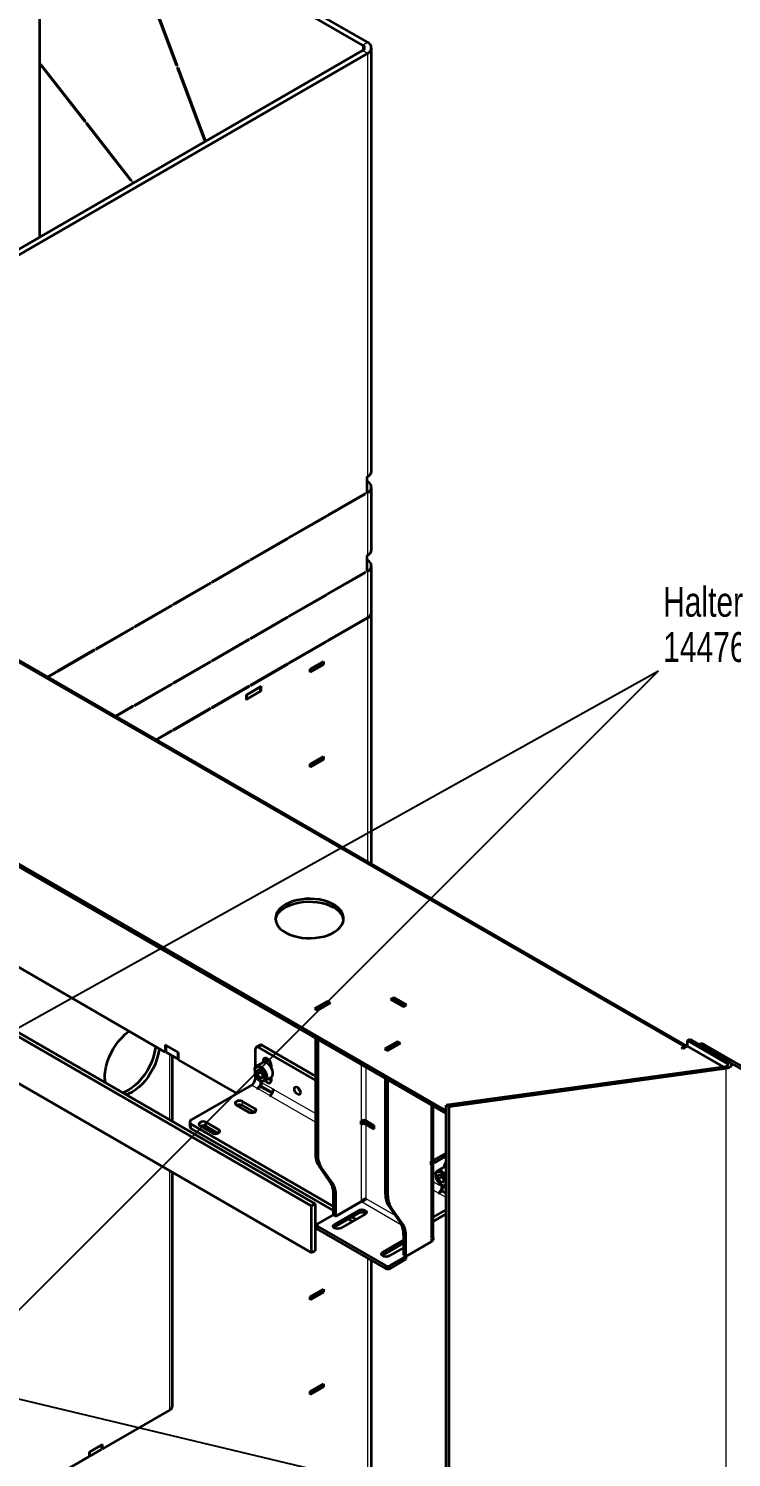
# Paper-space layout 'Blatt1' of a CAD drawing. Header units: millimetres. Extents: x 0 to 1189, y 0 to 841.
# Drawn here: x 1008 to 1090.3, y 587.6 to 754.9 of the extents above; entities that cross this region are included whole.
import ezdxf

# ---------------------------------------------------------------- set-up
doc = ezdxf.new("R2010")
doc.units = ezdxf.units.MM
doc.layers.add('BESCHRIFTUNG', color=5, linetype='Continuous')
doc.styles.add('SLDTEXTSTYLE2', font='TXT', dxfattribs={"width": 0.75})
doc.dimstyles.new('SLDDIMSTYLE0', dxfattribs={"dimtxt": 0.18, "dimasz": 0.7, "dimexe": 0, "dimexo": 0.0625, "dimgap": 0, "dimtad": 0, "dimtih": 1, "dimtoh": 1, "dimdec": 0, "dimrnd": 1e-09, "dimzin": 0, "dimdsep": 46, "dimtxsty": 'Standard', "dimblk1": 'DOT', "dimblk2": 'DOT', "dimsah": 1, "dimcen": 0.09, "dimadec": 0, "dimazin": 0, "dimtfac": 0.7, "dimtdec": 0, "dimtofl": 0, "dimtmove": 0, "dimatfit": 3, "dimldrblk": 'DOT', "dimfxl": 1, "dimfrac": 2, "dimtolj": 1, "dimtzin": 0, "dimarcsym": 0})

# ---------------------------------------------------------------- blocks, each defined once
blk = doc.blocks.new('SW_NOTE_0_5')
at = {"layer": 'BESCHRIFTUNG', "color": 0, "char_height": 3.5, "attachment_point": 1, "style": 'SLDTEXTSTYLE2'}
for s, insert in [('Halter', (0.56, 9.84)), ('1447624', (0.56, 4.54))]:
    blk.add_mtext(s, dxfattribs=dict(at, insert=insert))
blk = doc.blocks.new('_Dot')
at = {"color": 0, "linetype": 'ByBlock', "lineweight": -2}
blk.add_line((-0.5, 0), (-1, 0), dxfattribs=at)
at = {"color": 0, "linetype": 'ByBlock', "const_width": 0.5}
blk.add_lwpolyline([(-0.25, 0, 1), (0.25, 0, 1)], format="xyb", close=True, dxfattribs=at)

psp = doc.layouts.new('Blatt1')

# ---------------------------------------------------------------- linework, layer by layer
at = {"color": 7, "linetype": 'Continuous', "lineweight": 35}
for p, q in [((1047.672, 753.312), (1010.408, 774.824)), ((1009.276, 730.493), (1009.276, 774.171)), ((1047.107, 752.985), (1009.842, 774.497)), ((1025.333, 750.548), (1021.827, 759.906)), ((1021.877, 759.909), (1025.383, 750.551)), ((989.124, 718.859), (1047.107, 752.332)), ((989.124, 718.206), (1047.672, 752.005)), ((1048.141, 703.078), (1048.141, 752.659)), ((1009.347, 750.711), (1009.376, 750.75)), ((1009.347, 750.711), (1009.388, 750.735)), ((1014.601, 743.983), (1009.347, 750.711)), ((1009.376, 750.75), (1014.631, 744.022)), ((1025.333, 750.548), (1025.375, 750.572)), ((1025.383, 750.551), (1025.333, 750.548)), ((1025.402, 750.366), (1025.451, 750.368)), ((1028.655, 741.68), (1025.402, 750.366)), ((1025.451, 750.368), (1028.697, 741.704)), ((1014.631, 744.022), (1014.601, 743.983)), ((1014.722, 743.828), (1014.752, 743.867)), ((1014.722, 743.828), (1014.763, 743.852)), ((1019.977, 737.101), (1014.722, 743.828)), ((1014.752, 743.867), (1020.006, 737.139)), ((1020.006, 737.139), (1019.977, 737.101)), ((1020.097, 736.946), (1020.127, 736.985)), ((1020.097, 736.946), (1020.139, 736.97)), ((1020.208, 736.804), (1020.097, 736.946)), ((1020.127, 736.985), (1020.249, 736.828)), ((1047.601, 702.384), (1047.672, 702.425)), ((1047.601, 702.384), (1047.601, 700.523)), ((1047.672, 701.87), (1047.601, 701.91)), ((1048.141, 693.868), (1048.141, 701.217)), ((1047.389, 700.465), (1043.005, 697.935)), ((1043.005, 697.869), (1047.389, 700.4)), ((1047.333, 700.433), (1047.389, 700.4)), ((1047.389, 700.4), (1047.389, 700.465)), ((1047.601, 700.523), (1047.672, 700.563)), ((1042.864, 697.853), (1038.48, 695.322)), ((1042.864, 697.788), (1042.864, 697.853)), ((1043.005, 697.935), (1043.005, 697.869)), ((1085.107, 635.719), (980.206, 696.277)), ((1038.48, 695.257), (1042.864, 697.788)), ((1042.807, 697.82), (1042.864, 697.788)), ((1038.338, 695.24), (1033.954, 692.71)), ((1033.954, 692.644), (1038.338, 695.175)), ((1038.282, 695.208), (1038.338, 695.175)), ((1038.338, 695.175), (1038.338, 695.24)), ((1038.48, 695.322), (1038.48, 695.257)), ((1047.601, 693.174), (1047.672, 693.215)), ((1047.601, 693.174), (1047.601, 691.312)), ((1033.813, 692.628), (1029.429, 690.097)), ((1029.429, 690.032), (1033.813, 692.563)), ((1033.756, 692.595), (1033.813, 692.563)), ((1033.813, 692.563), (1033.813, 692.628)), ((1033.954, 692.71), (1033.954, 692.644)), ((1047.389, 691.255), (1043.005, 688.724)), ((1043.005, 688.659), (1047.389, 691.19)), ((1047.333, 691.222), (1047.389, 691.19)), ((1047.389, 691.19), (1047.389, 691.255)), ((1047.672, 692.659), (1047.601, 692.7)), ((1047.601, 691.312), (1047.672, 691.353)), ((1048.141, 686.584), (1048.141, 692.006)), ((1029.287, 690.015), (1024.903, 687.485)), ((1024.903, 687.419), (1029.287, 689.95)), ((1029.231, 689.983), (1029.287, 689.95)), ((1029.287, 689.95), (1029.287, 690.015)), ((1029.429, 690.097), (1029.429, 690.032)), ((1042.864, 688.642), (1038.48, 686.111)), ((1038.48, 686.046), (1042.864, 688.577)), ((1042.807, 688.61), (1042.864, 688.577)), ((1042.864, 688.577), (1042.864, 688.642)), ((1043.005, 688.724), (1043.005, 688.659)), ((1024.762, 687.403), (1020.378, 684.872)), ((1020.378, 684.807), (1024.762, 687.338)), ((1024.705, 687.37), (1024.762, 687.338)), ((1024.762, 687.338), (1024.762, 687.403)), ((1024.903, 687.485), (1024.903, 687.419)), ((1048.141, 657.059), (1048.141, 686.519)), ((1056.905, 628.166), (959.246, 684.543)), ((1020.236, 684.79), (1015.852, 682.26)), ((1015.852, 682.194), (1020.236, 684.725)), ((1020.18, 684.758), (1020.236, 684.725)), ((1020.236, 684.725), (1020.236, 684.79)), ((1020.378, 684.872), (1020.378, 684.807)), ((1038.338, 686.03), (1033.954, 683.499)), ((1033.954, 683.434), (1038.338, 685.965)), ((1038.282, 685.997), (1038.338, 685.965)), ((1038.338, 685.965), (1038.338, 686.03)), ((1038.48, 686.111), (1038.48, 686.046)), ((1047.672, 685.931), (1043.005, 683.237)), ((1043.005, 683.171), (1047.672, 685.866)), ((1056.905, 627.839), (959.246, 684.216)), ((1033.813, 683.417), (1029.429, 680.886)), ((1029.429, 680.821), (1033.813, 683.352)), ((1033.756, 683.385), (1033.813, 683.352)), ((1033.813, 683.352), (1033.813, 683.417)), ((1033.954, 683.499), (1033.954, 683.434)), ((1042.864, 683.155), (1038.48, 680.624)), ((1038.48, 680.559), (1042.864, 683.09)), ((1042.807, 683.123), (1042.864, 683.09)), ((1042.864, 683.09), (1042.864, 683.155)), ((1043.005, 683.237), (1043.005, 683.171)), ((1015.711, 682.178), (1011.327, 679.647)), ((1011.327, 679.582), (1015.711, 682.113)), ((1015.654, 682.145), (1015.711, 682.113)), ((1015.711, 682.113), (1015.711, 682.178)), ((1015.852, 682.26), (1015.852, 682.194)), ((1011.185, 679.565), (1010.17, 678.979)), ((1010.227, 678.947), (1011.185, 679.5)), ((1011.129, 679.533), (1011.185, 679.5)), ((1011.185, 679.5), (1011.185, 679.565)), ((1011.327, 679.647), (1011.327, 679.582)), ((1029.287, 680.805), (1024.903, 678.274)), ((1024.903, 678.209), (1029.287, 680.739)), ((1029.231, 680.772), (1029.287, 680.739)), ((1029.287, 680.739), (1029.287, 680.805)), ((1029.429, 680.886), (1029.429, 680.821)), ((1038.338, 680.543), (1033.954, 678.012)), ((1033.954, 677.946), (1038.338, 680.477)), ((1038.282, 680.51), (1038.338, 680.477)), ((1038.338, 680.477), (1038.338, 680.543)), ((1038.48, 680.624), (1038.48, 680.559)), ((1040.955, 679.881), (1042.51, 680.779)), ((1042.51, 680.42), (1040.955, 679.522)), ((1040.955, 679.522), (1040.955, 679.881)), ((1040.997, 679.595), (1040.955, 679.62)), ((1040.997, 679.595), (1042.411, 680.412)), ((1040.997, 679.906), (1040.997, 679.595)), ((1042.411, 680.412), (1042.411, 680.722)), ((1042.51, 680.42), (1042.411, 680.477)), ((1042.51, 680.779), (1042.51, 680.42)), ((1024.762, 678.192), (1020.378, 675.661)), ((1020.378, 675.596), (1024.762, 678.127)), ((1024.705, 678.16), (1024.762, 678.127)), ((1024.762, 678.127), (1024.762, 678.192)), ((1024.903, 678.274), (1024.903, 678.209)), ((1033.813, 677.93), (1029.429, 675.399)), ((1029.429, 675.334), (1033.813, 677.865)), ((1035.227, 677.881), (1033.459, 676.861)), ((1033.53, 676.885), (1035.156, 677.824)), ((1033.756, 677.898), (1033.813, 677.865)), ((1033.813, 677.865), (1033.813, 677.93)), ((1033.954, 678.012), (1033.954, 677.946)), ((1035.156, 677.824), (1035.142, 677.832)), ((1035.156, 677.334), (1035.156, 677.824)), ((1035.227, 677.358), (1035.227, 677.881)), ((1033.459, 676.338), (1035.227, 677.358)), ((1033.459, 676.861), (1033.459, 676.338)), ((1033.459, 676.436), (1033.53, 676.395)), ((1033.516, 676.893), (1033.53, 676.885)), ((1033.53, 676.395), (1035.156, 677.334)), ((1033.53, 676.395), (1033.53, 676.885)), ((1035.156, 677.399), (1035.227, 677.358)), ((1020.236, 675.58), (1018.148, 674.374)), ((1018.204, 674.341), (1020.236, 675.514)), ((1020.18, 675.547), (1020.236, 675.514)), ((1020.236, 675.514), (1020.236, 675.58)), ((1020.378, 675.661), (1020.378, 675.596)), ((1029.287, 675.318), (1024.903, 672.787)), ((1024.903, 672.721), (1029.287, 675.252)), ((1029.231, 675.285), (1029.287, 675.252)), ((1029.287, 675.252), (1029.287, 675.318)), ((1029.429, 675.399), (1029.429, 675.334)), ((1024.903, 672.787), (1024.903, 672.721)), ((1024.762, 672.705), (1022.9, 671.63)), ((1022.957, 671.598), (1024.762, 672.64)), ((1024.705, 672.672), (1024.762, 672.64)), ((1024.762, 672.64), (1024.762, 672.705)), ((1040.955, 668.776), (1042.51, 669.674)), ((1042.411, 669.307), (1042.411, 669.617)), ((1042.51, 669.674), (1042.51, 669.315)), ((1041.067, 617.048), (952.496, 668.159)), ((1041.563, 617.252), (952.921, 668.404)), ((1042.51, 669.315), (1040.955, 668.417)), ((1040.955, 668.417), (1040.955, 668.776)), ((1040.997, 668.49), (1040.955, 668.515)), ((1040.997, 668.49), (1042.411, 669.307)), ((1040.997, 668.801), (1040.997, 668.49)), ((1042.51, 669.315), (1042.411, 669.372)), ((1041.067, 611.561), (952.496, 662.671)), ((1023.984, 635.049), (997.255, 650.479)), ((1042.979, 641.024), (1041.48, 640.158)), ((1043.347, 640.812), (1042.979, 641.024)), ((1042.979, 640.893), (1042.979, 641.024)), ((1050.757, 641.432), (1050.39, 641.22)), ((1050.39, 641.22), (1051.889, 640.354)), ((1050.503, 641.154), (1050.772, 641.31)), ((1052.256, 640.567), (1050.757, 641.432)), ((1050.757, 641.301), (1050.757, 641.432)), ((1052.157, 640.509), (1050.772, 641.31)), ((1041.48, 640.158), (1041.848, 639.946)), ((1042.993, 640.901), (1041.593, 640.093)), ((1041.848, 639.946), (1043.347, 640.812)), ((1043.248, 640.754), (1042.993, 640.901)), ((1051.889, 640.354), (1052.256, 640.567)), ((1041.579, 636.687), (1041.579, 623.156)), ((1041.862, 636.523), (1041.862, 622.993)), ((1051.182, 636.289), (1049.683, 635.423)), ((1051.196, 636.166), (1049.796, 635.358)), ((1050.05, 635.211), (1051.549, 636.076)), ((1051.549, 636.076), (1051.182, 636.289)), ((1051.182, 636.158), (1051.182, 636.289)), ((1051.196, 636.166), (1051.45, 636.019)), ((1085.155, 636.401), (1085.438, 636.565)), ((1085.155, 635.747), (1085.155, 636.401)), ((1085.155, 636.401), (1089.8, 633.72)), ((1085.438, 636.565), (1090.083, 633.883)), ((1086.635, 635.966), (1086.555, 635.92)), ((1025.54, 634.984), (1023.984, 635.882)), ((1023.984, 635.882), (1023.984, 635.049)), ((1024.09, 635.111), (1023.984, 635.049)), ((1024.09, 635.029), (1024.09, 635.821)), ((1024.09, 635.029), (1025.504, 634.213)), ((1024.831, 626.907), (1024.831, 634.602)), ((1025.504, 634.213), (1025.504, 635.005)), ((1025.54, 634.151), (1025.54, 634.984)), ((1034.52, 635.336), (1034.52, 633.223)), ((1035.069, 635.856), (1034.644, 635.611)), ((1041.579, 631.751), (1034.944, 635.581)), ((1041.579, 632.241), (1035.369, 635.826)), ((1035.864, 634.234), (1035.868, 634.308)), ((1049.683, 635.423), (1050.05, 635.211)), ((1084.448, 635.502), (1084.731, 635.666)), ((1084.59, 635.421), (1084.448, 635.502)), ((1085.155, 635.747), (1084.59, 635.421)), ((1089.392, 633.302), (1085.155, 635.747)), ((1086.852, 635.753), (1086.772, 635.794)), ((1101.977, 627.022), (1086.852, 635.753)), ((1102.26, 627.185), (1087.135, 635.917)), ((1025.504, 634.213), (1025.54, 634.233)), ((1032.398, 630.192), (1025.54, 634.151)), ((1034.463, 632.936), (1034.463, 632.838)), ((1035.399, 633.814), (1034.671, 633.394)), ((1034.732, 632.918), (1035.086, 632.95)), ((1034.732, 632.447), (1034.732, 632.918)), ((1035.156, 632.692), (1034.732, 632.447)), ((1035.439, 632.51), (1035.086, 632.95)), ((1035.156, 632.692), (1035.156, 632.862)), ((1035.269, 632.722), (1035.156, 632.692)), ((1035.439, 632.34), (1035.156, 632.692)), ((1035.439, 633.989), (1035.439, 633.834)), ((1035.864, 633.784), (1035.864, 634.234)), ((1036.059, 633.733), (1036.003, 633.701)), ((1036.429, 633.207), (1036.429, 633.418)), ((1089.611, 633.332), (1056.902, 628.821)), ((1089.704, 633.107), (1057.234, 628.629)), ((1034.096, 631.172), (1027.025, 627.09)), ((1034.52, 632.506), (1034.52, 631.907)), ((1034.732, 632.447), (1035.086, 632.007)), ((1035.197, 630.991), (1034.803, 630.764)), ((1035.439, 632.211), (1035.086, 632.007)), ((1035.439, 632.039), (1035.086, 632.007)), ((1035.086, 631.76), (1035.17, 631.711)), ((1036.53, 630.221), (1035.197, 630.991)), ((1035.199, 631.531), (1035.227, 631.515)), ((1035.199, 631.515), (1035.199, 631.531)), ((1035.227, 631.515), (1035.227, 631.499)), ((1035.227, 631.499), (1035.227, 631.044)), ((1035.227, 631.044), (1036.56, 630.274)), ((1035.439, 632.039), (1035.439, 632.51)), ((1035.671, 631.661), (1036.399, 632.082)), ((1036.429, 631.784), (1036.429, 632.102)), ((1049.782, 618.421), (1049.782, 631.951)), ((1050.064, 618.258), (1050.064, 631.788)), ((1034.463, 628.445), (1033.049, 629.261)), ((1034.76, 630.772), (1034.775, 630.78)), ((1034.789, 630.756), (1034.76, 630.772)), ((1034.803, 630.764), (1034.789, 630.756)), ((1036.203, 629.939), (1036.217, 629.947)), ((1036.231, 629.923), (1036.203, 629.939)), ((1036.217, 629.947), (1036.398, 630.052)), ((1036.245, 629.931), (1036.231, 629.923)), ((1036.641, 630.698), (1036.67, 630.682)), ((1036.641, 630.682), (1036.641, 630.698)), ((1036.641, 630.474), (1036.641, 630.682)), ((1036.67, 630.682), (1036.67, 630.666)), ((1032.314, 628.837), (1033.728, 628.021)), ((1033.049, 628.772), (1034.402, 627.99)), ((1055.39, 622.579), (1055.39, 628.714)), ((1056.902, 628.821), (1057.234, 628.629)), ((1056.902, 385.426), (1056.902, 628.821)), ((1056.905, 627.839), (1056.905, 628.166)), ((1057.234, 385.235), (1057.234, 628.629)), ((1026.849, 626.845), (1026.849, 626.355)), ((1043.7, 616.973), (1027.025, 626.6)), ((1043.7, 616.483), (1027.025, 626.11)), ((1028.071, 626.388), (1029.485, 625.571)), ((1030.221, 625.996), (1028.807, 626.812)), ((1028.807, 626.322), (1030.16, 625.541)), ((1046.953, 626.563), (1046.953, 626.987)), ((1047.024, 627.02), (1047.024, 626.979)), ((1047.024, 626.979), (1048.438, 626.163)), ((1047.519, 626.987), (1048.438, 626.457)), ((1048.438, 626.032), (1047.519, 626.563)), ((1048.438, 626.457), (1048.438, 626.032)), ((1055.509, 622.407), (1056.902, 623.211)), ((1055.509, 622.081), (1056.902, 622.885)), ((1024.831, 593.607), (1024.831, 620.93)), ((1043.322, 619.802), (1041.958, 621.742)), ((1043.604, 619.639), (1042.241, 621.579)), ((1055.156, 621.827), (1055.156, 622.252)), ((1055.183, 622.269), (1055.509, 622.081)), ((1055.509, 622.407), (1055.373, 622.485)), ((1055.39, 613.308), (1055.39, 622.149)), ((1055.509, 622.081), (1055.509, 622.407)), ((1056.612, 621.568), (1055.884, 621.147)), ((1056.652, 621.743), (1056.652, 621.588)), ((1055.677, 620.69), (1055.677, 620.592)), ((1055.945, 620.672), (1056.299, 620.704)), ((1055.945, 620.201), (1055.945, 620.672)), ((1056.37, 620.446), (1055.945, 620.201)), ((1055.945, 620.201), (1056.299, 619.761)), ((1056.652, 620.264), (1056.299, 620.704)), ((1056.652, 619.965), (1056.299, 619.761)), ((1056.652, 619.793), (1056.299, 619.761)), ((1056.299, 619.514), (1056.384, 619.465)), ((1056.37, 620.446), (1056.37, 620.616)), ((1056.482, 620.476), (1056.37, 620.446)), ((1056.652, 620.094), (1056.37, 620.446)), ((1056.412, 619.285), (1056.44, 619.269)), ((1056.412, 619.269), (1056.412, 619.285)), ((1056.44, 619.269), (1056.44, 619.252)), ((1056.44, 619.252), (1056.44, 618.798)), ((1056.652, 619.793), (1056.652, 620.264)), ((1056.884, 619.415), (1056.902, 619.426)), ((1043.7, 616.008), (1043.7, 618.388)), ((1043.983, 615.845), (1043.983, 618.225)), ((1043.983, 615.845), (1046.953, 617.56)), ((1046.963, 617.542), (1043.993, 615.828)), ((1055.974, 618.526), (1055.988, 618.534)), ((1056.002, 618.509), (1055.974, 618.526)), ((1056.016, 618.518), (1056.002, 618.509)), ((1056.41, 618.745), (1056.016, 618.518)), ((1056.902, 618.461), (1056.41, 618.745)), ((1056.44, 618.798), (1056.902, 618.531)), ((1041.067, 617.048), (1041.563, 617.252)), ((1041.067, 617.048), (1041.067, 611.561)), ((1041.563, 617.252), (1041.563, 611.764)), ((1041.862, 614.935), (1043.7, 615.997)), ((1043.983, 615.845), (1043.7, 616.008)), ((1043.7, 615.997), (1043.993, 615.828)), ((1043.821, 614.866), (1046.649, 616.499)), ((1043.821, 614.539), (1046.649, 616.172)), ((1044.415, 616.071), (1044.395, 616.083)), ((1047.399, 616.066), (1044.57, 614.433)), ((1044.839, 616.316), (1044.819, 616.328)), ((1050.161, 617.007), (1051.524, 615.067)), ((1051.807, 614.904), (1050.443, 616.844)), ((1055.39, 615.707), (1056.902, 616.58)), ((1055.39, 615.217), (1056.902, 616.09)), ((1056.902, 616.046), (1056.864, 616.068)), ((1041.745, 614.772), (1041.745, 614.446)), ((1041.862, 614.609), (1049.782, 610.037)), ((1041.862, 614.282), (1049.782, 609.71)), ((1043.747, 614.486), (1043.821, 614.539)), ((1045.911, 615.207), (1045.444, 615.477)), ((1046.335, 615.452), (1045.869, 615.722)), ((1049.478, 611.6), (1051.903, 613.001)), ((1049.478, 611.274), (1051.903, 612.674)), ((1051.903, 613.653), (1051.903, 611.273)), ((1052.186, 611.11), (1052.186, 613.489)), ((1055.156, 612.824), (1052.186, 611.11)), ((1041.067, 611.561), (1041.563, 611.764)), ((1049.404, 611.221), (1049.478, 611.274)), ((1051.903, 612.135), (1050.227, 611.168)), ((1050.347, 610.037), (1052.186, 611.098)), ((1051.893, 611.267), (1051.903, 611.273)), ((1051.893, 611.267), (1052.186, 611.098)), ((1051.903, 611.273), (1052.186, 611.11)), ((1052.176, 611.104), (1052.186, 611.11)), ((1052.186, 611.098), (1052.186, 610.772)), ((1048.141, 557.936), (1048.141, 610.658)), ((1050.347, 609.71), (1052.186, 610.772)), ((1040.955, 606.392), (1042.51, 607.29)), ((1042.51, 606.931), (1040.955, 606.033)), ((1040.955, 606.033), (1040.955, 606.392)), ((1040.997, 606.107), (1040.955, 606.131)), ((1040.997, 606.107), (1042.411, 606.923)), ((1040.997, 606.417), (1040.997, 606.107)), ((1042.411, 606.923), (1042.411, 607.233)), ((1042.51, 606.931), (1042.411, 606.988)), ((1042.51, 607.29), (1042.51, 606.931)), ((1040.955, 595.287), (1042.51, 596.185)), ((1042.51, 595.826), (1040.955, 594.928)), ((1040.997, 595.002), (1042.411, 595.818)), ((1042.411, 595.818), (1042.411, 596.128)), ((1042.51, 595.826), (1042.411, 595.883)), ((1042.51, 596.185), (1042.51, 595.826)), ((1040.955, 594.928), (1040.955, 595.287)), ((1040.997, 595.002), (1040.955, 595.026)), ((1040.997, 595.312), (1040.997, 595.002)), ((1024.479, 593.117), (1016.63, 588.586)), ((1016.63, 589.092), (1015.075, 588.194)), ((1016.63, 588.586), (1016.63, 589.092)), ((1015.075, 587.688), (1000.862, 579.483)), ((1015.075, 588.194), (1015.075, 587.688)), ((1015.075, 587.769), (1015.145, 587.728)), ((1015.131, 588.227), (1015.145, 588.218)), ((1015.145, 588.218), (1016.559, 589.035)), ((1015.145, 587.728), (1016.559, 588.545)), ((1015.145, 587.728), (1015.145, 588.218)), ((1016.559, 589.035), (1016.545, 589.043)), ((1016.559, 588.545), (1016.559, 589.035)), ((1016.63, 588.586), (1016.559, 588.627))]:
    psp.add_line(p, q, dxfattribs=at)
at = {"color": 8, "linetype": 'Continuous', "lineweight": 18}
for p, q in [((1047.107, 752.985), (1047.672, 753.312)), ((1047.107, 752.985), (1047.107, 752.332)), ((1047.672, 752.005), (1047.107, 752.332)), ((1047.672, 752.005), (1047.672, 702.425)), ((1047.672, 700.563), (1047.672, 693.215)), ((1084.731, 635.666), (979.806, 696.237)), ((1047.672, 691.353), (1047.672, 685.931)), ((1047.672, 685.866), (1047.672, 657.33)), ((1024.479, 634.804), (1024.479, 627.11)), ((1035.369, 635.826), (1034.944, 635.581)), ((1084.731, 635.502), (1084.731, 635.666)), ((1087.135, 635.917), (1086.852, 635.753)), ((1035.864, 634.234), (1035.439, 633.989)), ((1046.953, 633.584), (1046.953, 626.987)), ((1047.519, 626.987), (1047.519, 633.258)), ((1089.704, 633.107), (1089.611, 633.332)), ((1089.704, 354.013), (1089.704, 633.107)), ((1089.8, 633.72), (1090.083, 633.883)), ((1089.8, 633.393), (1089.8, 633.72)), ((1034.775, 630.78), (1034.096, 631.172)), ((1035.199, 631.515), (1034.52, 631.907)), ((1035.199, 631.515), (1035.213, 631.523)), ((1036.641, 630.682), (1035.227, 631.499)), ((1033.049, 628.772), (1033.049, 629.261)), ((1034.775, 630.78), (1034.775, 630.764)), ((1036.217, 629.947), (1034.803, 630.764)), ((1041.579, 626.852), (1036.245, 629.931)), ((1041.579, 627.832), (1036.67, 630.666)), ((1034.463, 628.021), (1034.463, 628.445)), ((1055.156, 622.252), (1055.156, 628.849)), ((1027.025, 626.6), (1027.025, 626.11)), ((1028.807, 626.322), (1028.807, 626.812)), ((1030.221, 625.571), (1030.221, 625.996)), ((1046.953, 626.563), (1046.953, 617.56)), ((1047.519, 626.563), (1047.632, 626.628)), ((1047.519, 617.875), (1047.519, 626.563)), ((1041.862, 622.993), (1041.579, 623.156)), ((1024.479, 621.133), (1024.479, 593.117)), ((1042.241, 621.579), (1041.958, 621.742)), ((1055.156, 612.824), (1055.156, 621.827)), ((1056.902, 621.887), (1056.652, 621.743)), ((1043.604, 619.639), (1043.322, 619.802)), ((1056.412, 619.269), (1055.39, 619.859)), ((1056.412, 619.269), (1056.426, 619.277)), ((1056.902, 618.986), (1056.44, 619.252)), ((1043.983, 618.225), (1043.7, 618.388)), ((1046.963, 617.542), (1051.664, 614.828)), ((1050.938, 615.901), (1047.519, 617.875)), ((1049.782, 618.421), (1050.064, 618.258)), ((1055.988, 618.534), (1055.39, 618.879)), ((1055.988, 618.534), (1055.988, 618.518)), ((1056.902, 618.006), (1056.016, 618.518)), ((1046.649, 616.499), (1046.649, 616.172)), ((1050.161, 617.007), (1050.443, 616.844)), ((1041.862, 614.609), (1041.862, 614.282)), ((1043.821, 614.866), (1043.821, 614.539)), ((1051.524, 615.067), (1051.807, 614.904)), ((1051.903, 613.653), (1052.186, 613.489)), ((1047.672, 610.928), (1047.672, 558.277)), ((1049.478, 611.6), (1049.478, 611.274)), ((1049.782, 610.037), (1049.782, 609.71)), ((1050.347, 610.037), (1050.347, 609.71))]:
    psp.add_line(p, q, dxfattribs=at)
at = {"color": 7, "linetype": 'Continuous', "lineweight": 35, "flags": 128}
for points in [[(1037.22, 649.77), (1037.464, 649.496), (1037.77, 649.243), (1038.131, 649.016), (1038.542, 648.818), (1038.994, 648.654), (1039.481, 648.527), (1039.992, 648.437), (1040.52, 648.388), (1041.054, 648.38), (1041.585, 648.414), (1042.104, 648.487), (1042.601, 648.6), (1043.068, 648.751), (1043.496, 648.935), (1043.877, 649.152), (1044.205, 649.395), (1044.474, 649.662), (1044.679, 649.946), (1044.816, 650.245), (1044.883, 650.551), (1044.879, 650.859), (1044.804, 651.164), (1044.659, 651.461), (1044.447, 651.744), (1044.171, 652.009), (1043.837, 652.249), (1043.45, 652.462), (1043.018, 652.643), (1042.547, 652.789), (1042.047, 652.898), (1041.526, 652.967), (1040.994, 652.996), (1040.46, 652.983), (1039.934, 652.93), (1039.425, 652.836), (1038.942, 652.704), (1038.494, 652.536), (1038.088, 652.335), (1037.733, 652.105), (1037.434, 651.85), (1037.196, 651.573), (1037.025, 651.281), (1036.922, 650.978), (1036.891, 650.67), (1036.93, 650.363), (1037.041, 650.061), (1037.22, 649.77)], [(1036.9, 650.524), (1036.965, 650.804), (1037.102, 651.102), (1037.307, 651.387), (1037.576, 651.654), (1037.904, 651.897), (1038.285, 652.113), (1038.713, 652.298), (1039.18, 652.448), (1039.677, 652.561), (1040.196, 652.635), (1040.727, 652.668), (1041.261, 652.66), (1041.789, 652.611), (1042.3, 652.522), (1042.787, 652.394), (1043.239, 652.23), (1043.65, 652.033), (1044.011, 651.806), (1044.317, 651.553), (1044.561, 651.278)], [(1016.99, 631.432), (1016.969, 631.533), (1016.919, 631.962), (1016.919, 632.423), (1016.969, 632.91), (1017.069, 633.414), (1017.216, 633.928), (1017.408, 634.444), (1017.643, 634.953), (1017.917, 635.447), (1018.225, 635.919), (1018.562, 636.361), (1018.924, 636.766), (1019.304, 637.128), (1019.696, 637.441), (1019.761, 637.487)], [(1022.835, 635.713), (1022.796, 635.387), (1022.697, 634.882), (1022.55, 634.368), (1022.357, 633.853), (1022.123, 633.344), (1021.849, 632.85), (1021.541, 632.378), (1021.204, 631.936), (1020.842, 631.531), (1020.462, 631.169), (1020.07, 630.856), (1019.671, 630.596), (1019.272, 630.395), (1018.978, 630.285)], [(1023.259, 635.468), (1023.221, 635.142), (1023.121, 634.637), (1022.974, 634.123), (1022.782, 633.608), (1022.547, 633.099), (1022.273, 632.605), (1021.965, 632.133), (1021.628, 631.691), (1021.266, 631.286), (1020.886, 630.924), (1020.494, 630.611), (1020.095, 630.351), (1019.696, 630.15), (1019.402, 630.04)], [(1036.429, 633.418), (1036.399, 633.63), (1036.313, 633.852), (1036.182, 634.055), (1036.02, 634.217), (1035.848, 634.316), (1035.687, 634.341), (1035.555, 634.29), (1035.469, 634.167), (1035.439, 633.989)], [(1034.463, 632.936), (1034.49, 633.141), (1034.566, 633.301), (1034.688, 633.403), (1034.845, 633.44), (1035.027, 633.41), (1035.219, 633.314), (1035.407, 633.16), (1035.578, 632.959), (1035.719, 632.726), (1035.819, 632.478), (1035.871, 632.234), (1035.871, 632.012), (1035.819, 631.828), (1035.719, 631.696), (1035.578, 631.625), (1035.407, 631.621), (1035.219, 631.685), (1035.17, 631.711)], [(1034.463, 632.838), (1034.489, 632.621), (1034.562, 632.392), (1034.678, 632.171), (1034.827, 631.974), (1034.997, 631.818), (1035.174, 631.716), (1035.344, 631.676), (1035.493, 631.7), (1035.609, 631.788), (1035.683, 631.931), (1035.708, 632.119), (1035.683, 632.336), (1035.609, 632.565), (1035.493, 632.786), (1035.344, 632.983), (1035.174, 633.139), (1034.997, 633.241), (1034.827, 633.281), (1034.678, 633.257), (1034.562, 633.169), (1034.489, 633.026), (1034.463, 632.838)], [(1036.399, 632.082), (1036.447, 632.116), (1036.547, 632.248), (1036.599, 632.432), (1036.599, 632.655), (1036.547, 632.899), (1036.447, 633.147), (1036.307, 633.38), (1036.136, 633.581), (1035.947, 633.735), (1035.755, 633.83), (1035.574, 633.861), (1035.416, 633.823), (1035.399, 633.814)], [(1089.8, 633.72), (1089.865, 633.671), (1089.905, 633.615), (1089.918, 633.554), (1089.903, 633.494), (1089.861, 633.437), (1089.795, 633.39), (1089.709, 633.354), (1089.611, 633.332)], [(1090.083, 633.883), (1090.212, 633.786), (1090.292, 633.673), (1090.318, 633.552), (1090.287, 633.431), (1090.204, 633.319), (1090.072, 633.223), (1089.901, 633.151), (1089.704, 633.107)], [(1035.359, 630.897), (1035.375, 630.923), (1035.39, 630.95)], [(1035.713, 631.686), (1035.848, 631.557), (1036.02, 631.458), (1036.182, 631.432), (1036.313, 631.484), (1036.399, 631.606), (1036.429, 631.784)], [(1036.425, 631.71), (1036.273, 631.802), (1036.138, 631.931)], [(1039.823, 630.315), (1039.796, 630.174), (1039.72, 630.086), (1039.605, 630.064), (1039.47, 630.111), (1039.334, 630.22), (1039.22, 630.375), (1039.143, 630.551), (1039.116, 630.723), (1039.143, 630.864), (1039.22, 630.952), (1039.334, 630.974), (1039.47, 630.927), (1039.605, 630.818), (1039.72, 630.663), (1039.796, 630.487), (1039.823, 630.315)], [(1033.049, 629.261), (1032.881, 629.327), (1032.682, 629.349), (1032.483, 629.327), (1032.314, 629.261), (1032.201, 629.164), (1032.162, 629.049), (1032.201, 628.934), (1032.314, 628.837)], [(1033.728, 628.021), (1033.897, 627.955), (1034.096, 627.933), (1034.295, 627.955), (1034.463, 628.021), (1034.576, 628.118), (1034.616, 628.233), (1034.576, 628.348), (1034.463, 628.445)], [(1028.807, 626.812), (1028.638, 626.877), (1028.439, 626.9), (1028.24, 626.877), (1028.071, 626.812), (1027.958, 626.715), (1027.919, 626.6), (1027.958, 626.485), (1028.071, 626.388)], [(1029.485, 625.571), (1029.654, 625.506), (1029.853, 625.483), (1030.052, 625.506), (1030.221, 625.571), (1030.334, 625.669), (1030.373, 625.784), (1030.334, 625.898), (1030.221, 625.996)], [(1046.953, 626.831), (1047.08, 626.852), (1047.228, 626.861)], [(1055.677, 620.69), (1055.703, 620.895), (1055.78, 621.054), (1055.901, 621.157), (1056.058, 621.194), (1056.24, 621.164), (1056.432, 621.068), (1056.621, 620.914), (1056.792, 620.713), (1056.902, 620.538)], [(1056.902, 620.061), (1056.896, 620.09), (1056.822, 620.319), (1056.706, 620.54), (1056.557, 620.737), (1056.387, 620.893), (1056.21, 620.995), (1056.04, 621.035), (1055.891, 621.011), (1055.775, 620.923), (1055.702, 620.78), (1055.677, 620.592)], [(1056.902, 622.095), (1056.9, 622.095), (1056.768, 622.043), (1056.682, 621.921), (1056.652, 621.743)], [(1055.677, 620.592), (1055.702, 620.375), (1055.775, 620.146), (1055.891, 619.925), (1056.04, 619.728), (1056.21, 619.572), (1056.387, 619.47), (1056.557, 619.43), (1056.706, 619.454), (1056.822, 619.542), (1056.896, 619.685), (1056.902, 619.707)], [(1056.572, 618.651), (1056.588, 618.677), (1056.603, 618.704)], [(1046.649, 616.499), (1046.821, 616.565), (1047.024, 616.589), (1047.227, 616.565), (1047.399, 616.499), (1047.514, 616.4), (1047.554, 616.283), (1047.514, 616.165), (1047.399, 616.066)], [(1044.57, 614.433), (1044.398, 614.367), (1044.195, 614.344), (1043.993, 614.367), (1043.821, 614.433), (1043.706, 614.533), (1043.665, 614.65), (1043.706, 614.767), (1043.821, 614.866)], [(1050.227, 611.168), (1050.055, 611.101), (1049.852, 611.078), (1049.649, 611.101), (1049.478, 611.168), (1049.363, 611.267), (1049.322, 611.384), (1049.363, 611.501), (1049.478, 611.6)]]:
    psp.add_lwpolyline(points, dxfattribs=at)
at = {"color": 7, "linetype": 'Continuous', "lineweight": 35}
for centre, radius, start, end in [((1047.424, 752.659), 0.699, 290.78342, 69.21658), ((1046.983, 752.659), 0.349, 290.78342, 69.21658), ((1047.34, 703.158), 0.805, 294.37466, 354.3052), ((1047.424, 701.217), 0.699, 290.78342, 69.21658), ((1047.34, 693.947), 0.805, 294.37466, 354.3052), ((1047.424, 692.006), 0.699, 290.78342, 69.21658), ((1047.34, 686.664), 0.805, 294.37466, 354.3052), ((1047.364, 686.578), 0.777, 293.41894, 358.09387), ((1043.333, 650.314), 1.562, 7.74899, 38.13303), ((1086.842, 635.508), 0.503, 54.3827, 114.30737), ((1034.779, 635.378), 0.262, 50.79671, 189.21404), ((1035.193, 635.581), 0.302, 54.38242, 114.30712), ((1084.97, 635.327), 0.414, 70.88647, 125.15038), ((1033.599, 631.949), 0.922, 302.60548, 357.39452), ((1034.278, 631.557), 0.922, 302.60548, 357.39452), ((1035.748, 630.708), 0.922, 302.60548, 357.39452), ((1040.343, 631.023), 0.808, 190.88889, 229.10573), ((1032.679, 628.049), 0.812, 62.88737, 111.99062), ((1027.149, 626.385), 0.302, 185.6948, 245.62534), ((1027.118, 626.845), 0.262, 110.78342, 249.21658), ((1028.436, 625.599), 0.812, 62.88737, 111.99062), ((1047.236, 626.441), 0.615, 62.60967, 117.39033), ((1047.236, 626.017), 0.615, 62.60967, 117.39033), ((1044.032, 623.056), 2.455, 177.64852, 212.3492), ((1044.315, 622.892), 2.455, 177.64852, 212.3492), ((1054.99, 622.619), 0.402, 294.37466, 354.3052), ((1054.99, 622.194), 0.402, 294.37466, 354.3052), ((1056.8, 621.225), 0.392, 75.32334, 118.73169), ((1041.248, 618.489), 2.455, 357.64852, 32.3492), ((1041.53, 618.325), 2.455, 357.64852, 32.3492), ((1055.491, 619.311), 0.922, 302.60548, 357.39452), ((1056.675, 619.882), 0.509, 235.08062, 296.49006), ((1052.234, 618.32), 2.455, 177.64852, 212.3492), ((1052.517, 618.157), 2.455, 177.64852, 212.3492), ((1047.02, 615.517), 0.753, 53.12901, 119.4957), ((1041.945, 614.466), 0.201, 185.6948, 245.62534), ((1041.924, 614.772), 0.175, 110.78342, 249.21658), ((1049.45, 613.753), 2.455, 357.64852, 32.3492), ((1049.733, 613.59), 2.455, 357.64852, 32.3492), ((1050.064, 610.583), 0.615, 242.60967, 297.39033), ((1050.064, 610.256), 0.615, 242.60967, 297.39033), ((1024.23, 593.667), 0.604, 294.37466, 354.3052)]:
    psp.add_arc(centre, radius, start, end, dxfattribs=at)
for points in [[(1047.519, 617.875), (1047.478, 617.867), (1047.395, 617.853), (1047.236, 617.79), (1047.077, 617.695), (1046.994, 617.605), (1046.953, 617.56)], [(1047.519, 617.875), (1047.492, 617.842), (1047.438, 617.778), (1047.304, 617.672), (1047.143, 617.582), (1047.023, 617.555), (1046.963, 617.542)], [(1055.39, 613.308), (1055.379, 613.221), (1055.357, 613.046), (1055.223, 612.898), (1055.156, 612.824)]]:
    psp.add_open_spline(points, degree=3, dxfattribs=at)

# ---------------------------------------------------------------- block references
at = {"layer": 'BESCHRIFTUNG'}
psp.add_blockref('SW_NOTE_0_5', (1081.76, 679.694), dxfattribs=at)

# ---------------------------------------------------------------- leaders
for points in [[(953.201, 608.027), (1081.76, 679.694)], [(1000.372, 598.382), (1081.76, 679.694)], [(988.329, 598.843), (1130.341, 564.956)]]:
    psp.add_leader(points, dimstyle='SLDDIMSTYLE0', dxfattribs=at)

doc.saveas('drawing.dxf')
